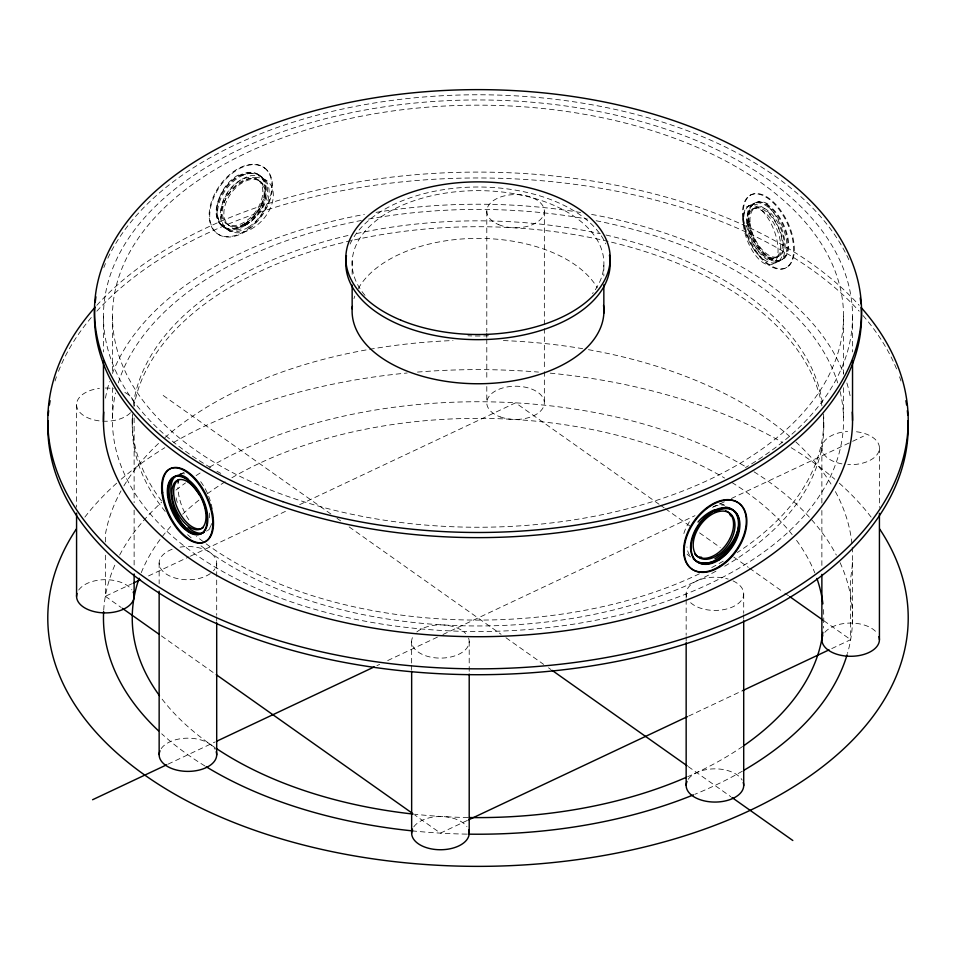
<?xml version="1.0" encoding="UTF-8"?>
<svg xmlns="http://www.w3.org/2000/svg" width="956" height="956" viewBox="0 0 956 956"><rect width="100%" height="100%" fill="white"/><g stroke="black" fill="none" stroke-linecap="round" stroke-linejoin="round"><path stroke-width="0.72" stroke-dasharray="4.78 3.58" d="M749.97 195.383L750.663 195.048M179.011 474.57L181.341 473.471M746.505 206.95L753.483 203.652M753.997 203.413L754.69 203.09M751.488 209.567L754.965 207.918M775.615 257.773L779.104 256.136M774.659 263.199L781.638 259.901M782.151 259.662L782.845 259.339M786.179 267.704L786.872 267.369M105.351 555.173L105.351 596.293L132.334 583.566M148.527 575.93L189.013 556.834M190.364 556.201L287.517 510.385M299.67 504.66L515.571 402.835L659.353 504.457M168.041 764.155L215.208 741.916M376.927 665.651L379.628 664.384M387.706 660.56L437.573 637.055M442.963 634.509L694.976 515.666M712.495 507.397L724.624 501.685M731.352 498.506L851.294 441.947M852.644 441.302L863.423 436.223M467.412 820.403L440.429 833.13L414.844 815.05M688.726 716.044L742.692 690.591M831.756 648.586L850.649 639.672L850.649 577.998A374.537 216.235 0 0 0 834.982 490.87M264.824 168.16A40.463 25.585 -54.7 0 1 245.441 230.755A40.463 25.585 -54.7 0 1 211.216 202.457A40.463 25.585 -54.7 0 1 264.824 168.16L265.398 168.555A40.463 25.585 -54.7 0 1 246.003 231.161A40.463 25.585 -54.7 0 1 211.79 202.863A40.463 25.585 -54.7 0 1 265.398 168.555M258.718 174.852L264.418 178.88M258.132 179.931A26.983 17.065 -54.7 0 1 245.202 221.661A26.983 17.065 -54.7 0 1 222.401 202.791A26.983 17.065 -54.7 0 1 258.132 179.931L260.976 181.939A26.983 17.065 -54.7 0 1 248.046 223.668A26.983 17.065 -54.7 0 1 225.246 204.811A26.983 17.065 -54.7 0 1 260.976 181.939M660.572 505.33L664.229 507.911M665.448 508.771L689.814 525.991M699.565 532.886L720.274 547.525M733.682 557.001L748.297 567.338M749.516 568.199L783.633 592.314M784.852 593.174L788.509 595.755M823.845 620.731L850.649 639.672M225.688 222.999L228.532 225.007M222.987 226.584L229.942 231.483M163.177 395.461L330.919 514.029M337.002 518.319L340.647 520.9M349.155 526.911L501.099 634.306M505.963 637.748L543.641 664.384M548.505 667.814L550.931 669.535M688.284 766.616L730.826 796.695M105.351 596.293L121.185 607.49M161.397 635.907L215.016 673.801M879.424 447.982L879.424 507.409M852.537 316.197L852.537 351.951M852.405 562.236L852.405 623.91M843.551 316.197A365.55 211.049 0 0 1 295.225 498.972A365.55 211.049 0 0 1 295.225 133.434A365.55 211.049 0 0 1 843.551 316.197L843.551 374.286M843.551 387.694L843.551 420.461M823.749 422.564L823.749 428.443M821.873 448.077L821.873 503.047M821.873 510.48L821.873 566.932M743.708 593.987L743.708 613.298M743.708 614.78L743.708 619.237M686.157 593.64L686.157 598.098M686.157 599.579L686.157 635.238M686.157 636.72L686.157 641.177M603.845 265.445L603.845 275.89M544.346 211.145L544.346 327.024M544.346 328.505L544.346 370.103M544.346 371.585L544.346 402.787M486.795 211.24L486.795 331.577M486.795 333.058L486.795 337.516M486.795 339.01L486.795 380.608M486.795 386.547L486.795 402.882M469.205 641.44L469.205 672.642M411.654 641.536L411.654 663.822M411.654 665.304L411.654 669.762M352.155 261.215L352.155 276.129M216.701 563.311L216.701 615.306M216.701 616.787L216.701 621.245M159.15 562.965L159.15 583.758M134.127 417.975L134.127 502.653M134.127 510.074L134.127 566.526M132.251 418.37L132.251 424.237M112.45 316.197L112.45 374.286M112.45 387.694L112.45 420.461M105.351 541.956L105.351 534.619A374.537 216.235 0 0 1 121.03 490.858M103.463 316.197L103.463 351.951M76.576 404.699L76.576 507.206M840.073 562.654A374.537 216.235 0 0 1 847.47 653.45M742.382 771.157A374.537 216.235 0 0 1 694.833 794.305M466.743 834.122A374.537 216.235 0 0 1 412.849 830.931M204.954 765.995A374.537 216.235 0 0 1 161.707 733.802M103.702 610.155A374.537 216.235 0 0 1 115.927 562.654M119.667 555.054A374.537 216.235 0 0 1 161.66 502.223M175.976 490.105A374.537 216.235 0 0 1 185.488 482.935M196.1 475.61A374.537 216.235 0 0 1 202.23 471.666M209.567 467.185A374.537 216.235 0 0 1 745.943 466.898M754.045 471.834A374.537 216.235 0 0 1 836.333 555.066M55.03 381.014A430.2 248.369 0 0 1 56.428 376.831M58.483 371.334A430.2 248.369 0 0 1 92.983 315.528M96.831 311.178A430.2 248.369 0 0 1 478 177.971A430.2 248.369 0 0 1 859.169 311.178M863.017 315.528A430.2 248.369 0 0 1 897.517 371.334M899.572 376.831A430.2 248.369 0 0 1 900.97 381.014M823.391 417.019A345.761 199.625 0 0 1 723.214 567.075M715.913 571.198A345.761 199.625 0 0 1 199.816 544.896M191.14 537.786A345.761 199.625 0 0 1 185.655 532.934M165.221 511.436A345.761 199.625 0 0 1 132.705 415.956M821.933 405.81A345.761 199.625 0 0 0 477.57 226.715A345.761 199.625 0 0 0 133.983 406.312A28.776 16.611 0 0 0 123.945 391.972M130.482 412.741A28.776 16.611 0 0 1 82.18 414.498A28.776 16.611 0 0 1 99.412 388.387M105.268 388.028A28.776 16.611 0 0 1 114.039 388.805M856.48 431.765A28.776 16.611 0 0 1 879.102 450.551A28.776 16.611 0 0 1 847.769 464.568M841.961 463.875A28.776 16.611 0 0 1 822.017 446.368A28.776 16.611 0 0 1 847.614 431.515M733.025 580.89A28.776 16.611 0 0 1 733.144 606.678A28.776 16.611 0 0 1 689.395 601.467M686.611 596.759A28.776 16.611 0 0 1 697.844 580.447A28.776 16.611 0 0 1 728.161 579.061M468.583 638.058A28.776 16.611 0 0 1 439.007 658.087A28.776 16.611 0 0 1 412.992 636.469M416.792 632.012A28.776 16.611 0 0 1 465.656 633.493M180.075 547.155A28.776 16.611 0 0 1 210.212 552.628A28.776 16.611 0 0 1 213.487 570.768M210.308 573.576A28.776 16.611 0 0 1 166.607 574.293A28.776 16.611 0 0 1 172.128 549.246M96.831 305.311A430.2 248.369 0 0 1 478 172.092A430.2 248.369 0 0 1 859.169 305.311M823.582 413.996A345.761 199.625 0 0 1 737.303 552.52M723.214 561.196A345.761 199.625 0 0 1 709.651 568.665M699.362 573.815A345.761 199.625 0 0 1 196.506 536.388M161.576 500.932A345.761 199.625 0 0 1 132.406 414.223M133.338 404.567A345.761 199.625 0 0 1 350.804 234.841M356.421 233.587A345.761 199.625 0 0 1 600.404 233.766M606.008 235.021A345.761 199.625 0 0 1 822.59 404.018M103.834 267.561A383.535 221.434 0 0 1 105.471 263.545M107.837 258.228A383.535 221.434 0 0 1 480.486 94.775A383.535 221.434 0 0 1 849.43 261M364.989 295.368A125.905 72.692 0 0 1 476.267 190.65A125.905 72.692 0 0 1 592.493 293.564M488.456 335.771A125.905 72.692 0 0 1 467.926 335.783M353.959 298.631A125.905 72.692 0 0 1 354.807 296.085M358.285 288.557A125.905 72.692 0 0 1 477.164 238.379A125.905 72.692 0 0 1 597.189 287.648M350.087 244.055A132.191 76.325 0 0 1 477.845 187.006A132.191 76.325 0 0 1 605.829 243.876M84.881 517.1A430.2 248.369 0 0 1 116.68 483.186M121.209 479.207A430.2 248.369 0 0 1 164.814 447.707M173.801 442.353A430.2 248.369 0 0 1 407.244 372.995M417.461 372.087A430.2 248.369 0 0 1 538.539 372.087M550.214 373.139A430.2 248.369 0 0 1 782.199 442.353M791.186 447.707A430.2 248.369 0 0 1 834.791 479.207M839.32 483.186A430.2 248.369 0 0 1 871.119 517.1M123.898 485.863A374.537 216.235 0 0 1 159.58 442.449M164.838 437.693A374.537 216.235 0 0 1 453.001 340.551M503.37 340.563A374.537 216.235 0 0 1 582.634 348.677M588.454 349.681A374.537 216.235 0 0 1 789.56 436.295M795.918 441.983A374.537 216.235 0 0 1 831.362 484.632M823.451 609.546A345.761 199.625 0 0 1 823.319 628.056M742.645 746.457A345.761 199.625 0 0 1 687.687 776.714M467.95 817.523A345.761 199.625 0 0 1 414.569 814.225M214.73 747.401A345.761 199.625 0 0 1 161.062 697.772M141.261 572.668A345.761 199.625 0 0 1 172.474 524.521M182.644 514.197A345.761 199.625 0 0 1 199.278 499.857M207.344 493.762A345.761 199.625 0 0 1 226.99 480.689M231.902 477.761A345.761 199.625 0 0 1 724.612 478.06M731.902 482.481A345.761 199.625 0 0 1 792.428 534.942M796.563 540.379A345.761 199.625 0 0 1 814.823 572.871M161.194 748.632A28.776 16.611 0 0 1 188.667 738.175A28.776 16.611 0 0 1 215.172 749.432M413.769 826.88A28.776 16.611 0 0 1 440.238 816.52A28.776 16.611 0 0 1 466.946 826.677M688.201 779.307A28.776 16.611 0 0 1 715.674 768.851A28.776 16.611 0 0 1 742.179 780.108M824.837 632.334A28.776 16.611 0 0 1 851.485 623.073A28.776 16.611 0 0 1 877.166 633.219M78.691 590.031A28.776 16.611 0 0 1 105.16 579.683A28.776 16.611 0 0 1 131.856 589.828M768.122 260.032A31.452 17.806 69.3 0 1 747.544 220.681A31.452 17.806 69.3 0 1 768.11 204.094M768.062 206.496A31.452 14.34 68.8 0 1 785.175 246.827A31.452 14.34 68.8 0 1 768.086 257.857M241.031 228.902A31.452 21.426 -59.4 0 1 217.012 210.655A31.452 21.426 -59.4 0 1 241.043 173.717M241.067 175.617A31.452 21.307 -49.4 0 1 267.572 190.997A31.452 21.307 -49.4 0 1 241.055 226.966M105.459 398.138A374.537 216.235 0 0 1 109.558 381.611M112.414 373.473A374.537 216.235 0 0 1 364.391 214.419M376.067 212.387A374.537 216.235 0 0 1 581.403 212.626M591.609 214.419A374.537 216.235 0 0 1 843.586 373.473M846.873 382.986A374.537 216.235 0 0 1 850.541 398.138M840.085 391.482A365.55 211.049 0 0 1 479.255 631.51A365.55 211.049 0 0 1 115.58 392.916M118.293 382.902A365.55 211.049 0 0 1 361.32 220.466M368.526 219.103A365.55 211.049 0 0 1 587.474 219.103M596.126 220.74A365.55 211.049 0 0 1 837.707 382.902M210.523 467.568A374.537 216.235 0 0 1 214.048 162.783A374.537 216.235 0 0 1 741.952 162.783A374.537 216.235 0 0 1 745.477 467.568M220.788 473.387A374.537 216.235 0 0 1 216.94 471.26M188.846 519.729A31.452 14.292 68.9 0 1 177.936 487.524M180.576 475.192A31.452 14.292 68.9 0 1 184.078 472.264M200.688 481.657A31.452 14.292 68.9 0 1 212.841 518.965M209.854 528.548A31.452 14.292 68.9 0 1 207.894 530.353M730.169 538.025A31.452 21.331 -49.2 0 1 729.308 539.483M690.83 557.049A31.452 21.331 -49.2 0 1 685.536 552.138M683.863 533.544A31.452 21.331 -49.2 0 1 690.22 520.638M719.354 503.908A31.452 21.331 -49.2 0 1 726.727 505.855M689.587 555.209A31.476 19.909 -54.7 0 1 686.97 546.952M713.439 506.56A31.476 19.909 -54.7 0 1 724.588 505.389M179.895 474.176A31.476 16.252 64.8 0 1 185.117 473.925M211.587 523.601A31.476 16.252 64.8 0 1 206.532 531.118M177.29 502.402A26.983 13.934 64.8 0 1 175.665 495.136M209.448 513.025A26.983 13.934 64.8 0 1 209.233 518.869M498.757 224.672A28.776 16.611 0 0 0 544.203 212.853A28.776 16.611 0 0 0 503.752 196.04A28.776 16.611 0 0 0 498.757 224.672M500.466 416.971A28.776 16.611 0 0 0 544.334 403.324A28.776 16.611 0 0 0 501.912 388.208A28.776 16.611 0 0 0 500.466 416.971M742.788 218.876A40.463 20.901 64.8 0 0 784.207 268.6A40.463 20.901 64.8 0 0 777.216 207.141A40.463 20.901 64.8 0 0 742.788 218.876M748.405 221.696A31.476 16.252 64.8 0 0 780.622 260.367A31.476 16.252 64.8 0 0 775.185 212.567A31.476 16.252 64.8 0 0 748.405 221.696M743.493 218.554A40.463 20.901 64.8 0 0 784.9 268.266A40.463 20.901 64.8 0 0 777.909 206.807A40.463 20.901 64.8 0 0 743.493 218.554M749.11 221.362A31.476 16.252 64.8 0 0 781.315 260.032A31.476 16.252 64.8 0 0 775.878 212.232A31.476 16.252 64.8 0 0 749.11 221.362M244.903 224.433A31.476 19.909 -54.7 0 0 259.984 175.737A31.476 19.909 -54.7 0 0 218.291 202.421A31.476 19.909 -54.7 0 0 244.903 224.433M244.342 224.027A31.476 19.909 -54.7 0 0 259.423 175.342A31.476 19.909 -54.7 0 0 217.729 202.015A31.476 19.909 -54.7 0 0 244.342 224.027M743.362 224.863A31.452 14.292 68.9 0 0 771.922 264.406A31.452 14.292 68.9 0 0 766.461 215.948A31.452 14.292 68.9 0 0 743.362 224.863M250.902 229.165A31.452 21.331 -49.2 0 0 267.716 181.365A31.452 21.331 -49.2 0 0 222.927 205.026A31.452 21.331 -49.2 0 0 250.902 229.165M246.445 222.784A26.983 17.065 -54.7 0 0 259.674 181.031A26.983 17.065 -54.7 0 0 223.883 203.592A26.983 17.065 -54.7 0 0 246.445 222.784M245.752 225.03A31.476 19.909 -54.7 0 0 260.833 176.334A31.476 19.909 -54.7 0 0 219.139 203.019A31.476 19.909 -54.7 0 0 245.752 225.03M248.596 227.038A31.476 19.909 -54.7 0 0 263.677 178.354A31.476 19.909 -54.7 0 0 221.983 205.026A31.476 19.909 -54.7 0 0 248.596 227.038M748.417 224.206A26.983 13.934 64.8 0 0 775.937 257.594A26.983 13.934 64.8 0 0 771.528 216.749A26.983 13.934 64.8 0 0 748.417 224.206M747.377 222.186A31.476 16.252 64.8 0 0 779.582 260.857A31.476 16.252 64.8 0 0 774.145 213.057A31.476 16.252 64.8 0 0 747.377 222.186M750.185 223.584A26.983 13.934 64.8 0 0 777.79 256.734A26.983 13.934 64.8 0 0 773.129 215.757A26.983 13.934 64.8 0 0 750.185 223.584M743.888 223.824A31.476 16.252 64.8 0 0 776.105 262.494A31.476 16.252 64.8 0 0 770.667 214.694A31.476 16.252 64.8 0 0 743.888 223.824M746.696 225.234A26.983 13.934 64.8 0 0 774.312 258.371A26.983 13.934 64.8 0 0 769.652 217.406A26.983 13.934 64.8 0 0 746.696 225.234"/><path stroke-width="1.43" d="M133.685 582.933L140.436 579.742M92.577 799.742L166.691 764.788M216.558 741.282L374.226 666.918M468.763 819.77L687.376 716.677M742.692 690.591L829.055 649.865M789.728 596.616L822.626 619.87M552.15 670.395L687.077 765.756M732.045 797.555L792.823 840.503M122.404 608.351L158.959 634.187M216.223 674.661L412.406 813.329M879.424 513.348L879.424 639.624M852.537 360.89L852.537 420.461M821.873 574.365L821.873 639.731M743.708 620.731L743.708 785.629M686.157 642.659L686.157 785.282M603.845 284.84L603.845 313.174M469.205 674.123L469.205 833.082M411.654 671.255L411.654 833.178M352.155 285.079L352.155 308.943M216.701 622.738L216.701 754.953M159.15 591.19L159.15 754.607M134.127 573.959L134.127 596.245M103.463 360.89L103.463 420.461M76.576 513.145L76.576 596.341M847.064 654.824A374.537 216.235 0 0 1 743.625 770.428M693.458 794.866A374.537 216.235 0 0 1 468.213 834.146M412.849 830.931A374.537 216.235 0 0 1 206.221 766.772M158.493 730.814A374.537 216.235 0 0 1 103.63 611.541M908.092 420.64A430.2 248.369 0 0 1 478 674.709A430.2 248.369 0 0 1 47.908 420.64M48.254 414.928A430.2 248.369 0 0 1 48.66 410.65M49.401 404.95A430.2 248.369 0 0 1 50.106 400.684M905.894 400.684A430.2 248.369 0 0 1 906.599 404.95M907.34 410.65A430.2 248.369 0 0 1 907.746 414.928M861.105 307.474A430.2 248.369 0 0 1 478 668.842A430.2 248.369 0 0 1 94.895 307.474M861.284 308.226A383.535 221.434 0 0 1 476.721 537.63A383.535 221.434 0 0 1 94.811 306.757M95.206 302.49A383.535 221.434 0 0 1 95.935 296.814M860.233 297.949A383.535 221.434 0 0 1 860.938 303.817M603.523 305.394A125.905 72.692 0 0 1 478.837 383.75A125.905 72.692 0 0 1 352.37 306.35M609.45 255.264A132.191 76.325 0 0 1 478.359 339.655A132.191 76.325 0 0 1 346.466 255.682M879.675 529.038A430.2 248.369 0 0 1 478 866.363A430.2 248.369 0 0 1 76.325 529.038M822.865 632.334A345.761 199.625 0 0 1 743.864 745.608M686.384 777.288A345.761 199.625 0 0 1 469.396 817.547M413.147 814.07A345.761 199.625 0 0 1 215.877 748.166M159.437 695.598A345.761 199.625 0 0 1 139.158 578.237M816.914 578.44A345.761 199.625 0 0 1 822.901 603.845M133.183 592.075A28.776 16.611 0 0 1 106.57 612.892A28.776 16.611 0 0 1 76.994 593.449M878.934 636.624A28.776 16.611 0 0 1 849.812 656.282A28.776 16.611 0 0 1 822.722 635.68M743.218 782.402A28.776 16.611 0 0 1 714.096 802.06A28.776 16.611 0 0 1 687.005 781.458M468.715 830.071A28.776 16.611 0 0 1 439.593 849.741A28.776 16.611 0 0 1 412.502 829.127M216.211 751.727A28.776 16.611 0 0 1 187.089 771.384A28.776 16.611 0 0 1 159.999 750.783M714.909 511.914A31.452 18.188 -50.6 0 1 738.988 522.287A31.452 18.188 -50.6 0 1 714.897 558.746M714.933 561.053A31.452 21.307 -49.4 0 1 693.208 558.639M698.023 522.048A31.452 21.307 -49.4 0 1 714.945 509.691M204.058 532.205A31.452 14.555 60.5 0 1 187.997 527.413M187.974 481.657A31.452 14.555 60.5 0 1 199.577 495.184M187.938 530.162A31.452 14.34 68.8 0 1 170.825 489.842A31.452 14.34 68.8 0 1 187.914 478.813M852.262 412.084A374.537 216.235 0 0 1 478 636.708A374.537 216.235 0 0 1 103.738 412.084M178.091 483.079A31.452 14.292 68.9 0 1 178.378 481.059M725.688 510.839A26.983 17.065 -54.7 0 1 726.297 544.466A26.983 17.065 -54.7 0 1 694.57 553.751M725.281 507.098A31.476 19.909 -54.7 0 1 732.177 543.892A31.476 19.909 -54.7 0 1 693.686 558.89M729.798 514.328A26.983 17.065 -54.7 0 1 730.671 515.929M701.644 557.288A26.983 17.065 -54.7 0 1 699.816 557.025M203.222 527.64A26.983 13.934 64.8 0 1 178.641 510.863A26.983 13.934 64.8 0 1 179.095 479.458M204.429 531.763A31.476 16.252 64.8 0 1 174.888 512.858A31.476 16.252 64.8 0 1 176.418 475.813M282.749 501.649A383.535 221.434 0 0 0 861.511 313.389A383.535 221.434 0 0 0 289.74 118.138A383.535 221.434 0 0 0 282.749 501.649M400.755 320.129A132.191 76.325 0 0 0 609.534 265.852A132.191 76.325 0 0 0 423.723 188.607A132.191 76.325 0 0 0 400.755 320.129M719.88 566.107A40.463 25.585 -54.7 0 0 739.263 503.501A40.463 25.585 -54.7 0 0 685.667 537.81A40.463 25.585 -54.7 0 0 719.88 566.107M718.781 559.368A31.476 19.909 -54.7 0 0 733.861 510.683A31.476 19.909 -54.7 0 0 692.168 537.368A31.476 19.909 -54.7 0 0 718.781 559.368M720.442 566.502A40.463 25.585 -54.7 0 0 739.836 503.908A40.463 25.585 -54.7 0 0 686.229 538.204A40.463 25.585 -54.7 0 0 720.442 566.502M719.354 559.774A31.476 19.909 -54.7 0 0 734.435 511.09A31.476 19.909 -54.7 0 0 692.742 537.762A31.476 19.909 -54.7 0 0 719.354 559.774M162.651 492.471A40.463 20.901 64.8 0 0 204.058 542.183A40.463 20.901 64.8 0 0 197.067 480.725A40.463 20.901 64.8 0 0 162.651 492.471M168.268 495.28A31.476 16.252 64.8 0 0 200.473 533.95A31.476 16.252 64.8 0 0 195.036 486.15A31.476 16.252 64.8 0 0 168.268 495.28M161.946 492.794A40.463 20.901 64.8 0 0 203.365 542.518A40.463 20.901 64.8 0 0 196.374 481.059A40.463 20.901 64.8 0 0 161.946 492.794M167.575 495.614A31.476 16.252 64.8 0 0 199.78 534.273A31.476 16.252 64.8 0 0 194.343 486.485A31.476 16.252 64.8 0 0 167.575 495.614M717.382 555.4A26.983 17.065 -54.7 0 0 730.312 513.671A26.983 17.065 -54.7 0 0 694.57 536.543A26.983 17.065 -54.7 0 0 717.382 555.4M172.116 496.2A26.983 13.934 64.8 0 0 199.72 529.337A26.983 13.934 64.8 0 0 195.06 488.373A26.983 13.934 64.8 0 0 172.116 496.2"/></g></svg>
